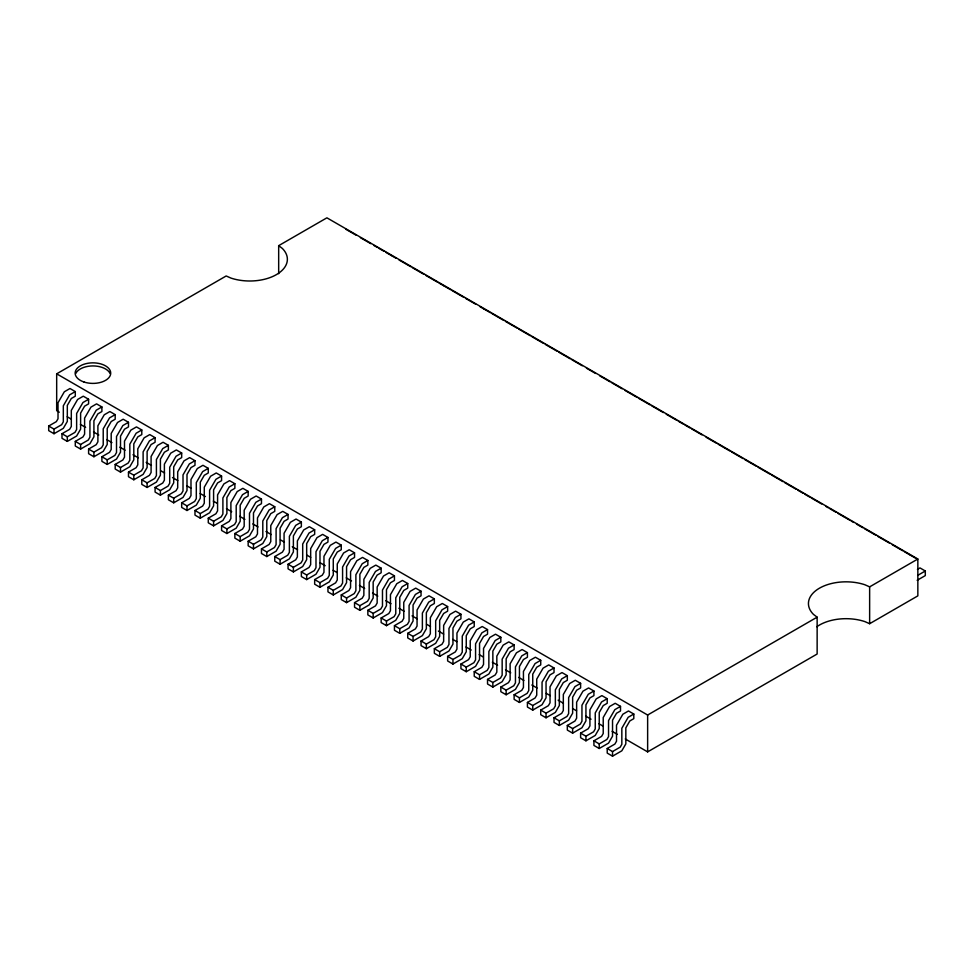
<?xml version="1.0" encoding="UTF-8"?>
<svg xmlns="http://www.w3.org/2000/svg" width="974" height="974" viewBox="0 0 974 974"><rect width="100%" height="100%" fill="white"/><g stroke="black" fill="none" stroke-linecap="round" stroke-linejoin="round"><path stroke-width="1.46" d="M59.317 412.209L56.675 410.687L56.675 373.833L226.175 275.971L230.96 278.089A37.609 21.72 0 0 0 276.36 274.644A37.609 21.72 0 0 0 282.338 248.431L278.674 245.667L326.899 217.823L917.849 559.015L917.849 595.869L869.636 623.713L864.851 621.595A37.609 21.72 0 0 0 816.821 626.732M75.29 391.585L69.653 394.847L63.322 405.805L63.322 421.827L61.679 424.688L54.02 429.108L48.7 426.04L48.7 430.642L54.02 433.722L63.322 428.341L67.316 421.438L67.316 405.403L71.309 398.5L75.29 396.199L75.29 391.585L69.982 388.516L64.333 391.779L58.014 402.737L58.014 418.759L56.358 421.62L48.7 426.04M88.597 399.267L82.948 402.518L76.629 413.475L76.629 429.51L74.974 432.371L67.316 436.79L61.995 433.722L61.995 438.324L67.316 441.392L76.629 436.023L80.611 429.108L80.611 413.086L84.604 406.17L88.597 403.869L88.597 399.267L83.277 396.199L77.628 399.45L71.309 410.407L71.309 426.442L69.653 429.303L61.995 433.722M101.893 406.949L96.256 410.2L89.925 421.158L89.925 437.18L88.269 440.041L80.611 444.473L75.29 441.392L75.29 446.007L80.611 449.075L89.925 443.694L93.918 436.79L93.918 420.768L97.899 413.853L101.893 411.552L101.893 406.949L96.572 403.869L90.935 407.132L84.604 418.089L84.604 434.112L82.948 436.973L75.29 441.392M115.188 414.62L109.551 417.883L103.22 428.84L103.22 444.862L101.564 447.723L93.918 452.143L88.597 449.075L88.597 453.677L93.918 456.745L103.22 451.376L107.213 444.473L107.213 428.438L111.194 421.535L115.188 419.222L115.188 414.62L109.867 411.552L104.23 414.802L97.899 425.76L97.899 441.794L96.256 444.655L88.597 449.075M128.483 422.302L122.846 425.553L116.515 436.51L116.515 452.545L114.871 455.406L107.213 459.825L101.893 456.745L101.893 461.359L107.213 464.428L116.515 459.058L120.508 452.143L120.508 436.121L124.502 429.205L128.483 426.904L128.483 422.302L123.174 419.222L117.525 422.485L111.194 433.442L111.194 449.464L109.551 452.326L101.893 456.745M141.79 429.972L136.141 433.235L129.822 444.193L129.822 460.215L128.166 463.076L120.508 467.496L115.188 464.428L115.188 469.03L120.508 472.11L129.822 466.729L133.803 459.825L133.803 443.791L137.797 436.888L141.79 434.587L141.79 429.972L136.47 426.904L130.82 430.167L124.502 441.125L124.502 457.147L122.846 460.008L115.188 464.428M155.085 437.655L149.436 440.905L143.117 451.863L143.117 467.897L141.461 470.759L133.803 475.178L128.483 472.11L128.483 476.712L133.803 479.78L143.117 474.411L147.111 467.496L147.111 451.473L151.092 444.558L155.085 442.257L155.085 437.655L149.765 434.587L144.128 437.837L137.797 448.795L137.797 464.829L136.141 467.69L128.483 472.11M168.38 445.325L162.743 448.588L156.412 459.545L156.412 475.568L154.756 478.429L147.111 482.848L141.79 479.78L141.79 484.395L147.111 487.463L156.412 482.081L160.406 475.178L160.406 459.156L164.387 452.24L168.38 449.939L168.38 445.325L163.06 442.257L157.423 445.52L151.092 456.477L151.092 472.5L149.436 475.361L141.79 479.78M181.675 453.007L176.038 456.27L169.707 467.228L169.707 483.25L168.064 486.111L160.406 490.531L155.085 487.463L155.085 492.065L160.406 495.133L169.707 489.764L173.701 482.848L173.701 466.826L177.694 459.923L181.675 457.61L181.675 453.007L176.355 449.939L170.718 453.19L164.387 464.148L164.387 480.182L162.743 483.043L155.085 487.463M194.983 460.69L189.333 463.941L183.015 474.898L183.015 490.933L181.359 493.794L173.701 498.213L168.38 495.133L168.38 499.747L173.701 502.815L183.015 497.446L186.996 490.531L186.996 474.508L190.989 467.593L194.983 465.292L194.983 460.69L189.662 457.61L184.013 460.872L177.694 471.83L177.694 487.852L176.038 490.713L168.38 495.133M208.278 468.36L202.629 471.623L196.31 482.58L196.31 498.603L194.654 501.464L186.996 505.883L181.675 502.815L181.675 507.417L186.996 510.498L196.31 505.116L200.291 498.213L200.291 482.179L204.284 475.275L208.278 472.974L208.278 468.36L202.957 465.292L197.32 468.555L190.989 479.512L190.989 495.535L189.333 498.396L181.675 502.815M221.573 476.043L215.936 479.293L209.605 490.251L209.605 506.285L207.949 509.146L200.291 513.566L194.983 510.498L194.983 515.1L200.291 518.168L209.605 512.799L213.598 505.883L213.598 489.861L217.579 482.946L221.573 480.645L221.573 476.043L216.252 472.974L210.615 476.225L204.284 487.183L204.284 503.205L202.629 506.078L194.983 510.498M234.868 483.713L229.231 486.976L222.9 497.933L222.9 513.955L221.256 516.817L213.598 521.236L208.278 518.168L208.278 522.782L213.598 525.85L222.9 520.469L226.893 513.566L226.893 497.544L230.887 490.628L234.868 488.327L234.868 483.713L229.547 480.645L223.91 483.908L217.579 494.865L217.579 510.887L215.936 513.748L208.278 518.168M248.163 491.395L242.526 494.658L236.195 505.616L236.195 521.638L234.551 524.499L226.893 528.919L221.573 525.85L221.573 530.453L226.893 533.521L236.195 528.152L240.188 521.236L240.188 505.214L244.182 498.311L248.163 495.997L248.163 491.395L242.855 488.327L237.206 491.578L230.887 502.535L230.887 518.57L229.231 521.431L221.573 525.85M261.47 499.078L255.821 502.328L249.502 513.286L249.502 529.32L247.846 532.181L240.188 536.601L234.868 533.521L234.868 538.135L240.188 541.203L249.502 535.834L253.483 528.919L253.483 512.896L257.477 505.981L261.47 503.68L261.47 499.078L256.15 495.997L250.501 499.26L244.182 510.218L244.182 526.24L242.526 529.101L234.868 533.521M274.765 506.748L269.128 510.011L262.797 520.968L262.797 536.991L261.142 539.852L253.483 544.271L248.163 541.203L248.163 545.805L253.483 548.886L262.797 543.504L266.791 536.601L266.791 520.566L270.772 513.663L274.765 511.362L274.765 506.748L269.445 503.68L263.808 506.943L257.477 517.9L257.477 533.922L255.821 536.784L248.163 541.203M288.06 514.43L282.423 517.681L276.092 528.639L276.092 544.673L274.437 547.534L266.791 551.954L261.47 548.886L261.47 553.488L266.791 556.556L276.092 551.187L280.086 544.271L280.086 528.249L284.079 521.333L288.06 519.032L288.06 514.43L282.74 511.362L277.103 514.613L270.772 525.57L270.772 541.593L269.128 544.466L261.47 548.886M301.356 522.101L295.719 525.363L289.388 536.321L289.388 552.343L287.744 555.204L280.086 559.624L274.765 556.556L274.765 561.17L280.086 564.238L289.388 558.857L293.381 551.954L293.381 535.931L297.374 529.016L301.356 526.715L301.356 522.101L296.047 519.032L290.398 522.295L284.079 533.253L284.079 549.275L282.423 552.136L274.765 556.556M314.663 529.783L309.014 533.046L302.695 544.003L302.695 560.026L301.039 562.887L293.381 567.306L288.06 564.238L288.06 568.84L293.381 571.908L302.695 566.539L306.676 559.624L306.676 543.602L310.669 536.698L314.663 534.385L314.663 529.783L309.342 526.715L303.693 529.966L297.374 540.923L297.374 556.958L295.719 559.819L288.06 564.238M327.958 537.465L322.309 540.716L315.99 551.674L315.99 567.696L314.334 570.569L306.676 574.989L301.356 571.908L301.356 576.523L306.676 579.591L315.99 574.222L319.983 567.306L319.983 551.284L323.965 544.369L327.958 542.068L327.958 537.465L322.637 534.385L317 537.648L310.669 548.606L310.669 564.628L309.014 567.489L301.356 571.908M341.253 545.136L335.616 548.399L329.285 559.356L329.285 575.378L327.629 578.239L319.983 582.659L314.663 579.591L314.663 584.193L319.983 587.273L329.285 581.892L333.278 574.989L333.278 558.954L337.26 552.051L341.253 549.75L341.253 545.136L335.933 542.068L330.296 545.33L323.965 556.288L323.965 572.31L322.309 575.171L314.663 579.591M354.548 552.818L348.911 556.069L342.58 567.026L342.58 583.061L340.937 585.922L333.278 590.341L327.958 587.273L327.958 591.875L333.278 594.944L342.58 589.574L346.574 582.659L346.574 566.637L350.567 559.721L354.548 557.42L354.548 552.818L349.228 549.75L343.591 553.001L337.26 563.958L337.26 579.98L335.616 582.854L327.958 587.273M367.855 560.488L362.206 563.751L355.887 574.709L355.887 590.731L354.232 593.592L346.574 598.012L341.253 594.944L341.253 599.558L346.574 602.626L355.887 597.245L359.869 590.341L359.869 574.307L363.862 567.404L367.855 565.103L367.855 560.488L362.535 557.42L356.886 560.683L350.567 571.641L350.567 587.663L348.911 590.524L341.253 594.944M381.151 568.171L375.501 571.434L369.183 582.391L369.183 598.413L367.527 601.275L359.869 605.694L354.548 602.626L354.548 607.228L359.869 610.296L369.183 604.927L373.164 598.012L373.164 581.989L377.157 575.086L381.151 572.773L381.151 568.171L375.83 565.103L370.193 568.353L363.862 579.311L363.862 595.345L362.206 598.206L354.548 602.626M394.446 575.853L388.809 579.104L382.478 590.061L382.478 606.084L380.822 608.957L373.164 613.377L367.855 610.296L367.855 614.911L373.164 617.979L382.478 612.609L386.471 605.694L386.471 589.672L390.452 582.756L394.446 580.455L394.446 575.853L389.125 572.773L383.488 576.036L377.157 586.993L377.157 603.016L375.501 605.877L367.855 610.296M407.741 583.523L402.104 586.786L395.773 597.744L395.773 613.766L394.129 616.627L386.471 621.047L381.151 617.979L381.151 622.581L386.471 625.661L395.773 620.28L399.766 613.377L399.766 597.342L403.76 590.439L407.741 588.138L407.741 583.523L402.42 580.455L396.783 583.706L390.452 594.664L390.452 610.698L388.809 613.559L381.151 617.979M421.048 591.206L415.399 594.457L409.08 605.414L409.08 621.449L407.424 624.31L399.766 628.729L394.446 625.661L394.446 630.263L399.766 633.331L409.08 627.962L413.061 621.047L413.061 605.024L417.055 598.109L421.048 595.808L421.048 591.206L415.728 588.138L410.078 591.388L403.76 602.346L403.76 618.368L402.104 621.242L394.446 625.661M434.343 598.876L428.694 602.139L422.375 613.096L422.375 629.119L420.719 631.98L413.061 636.399L407.741 633.331L407.741 637.946L413.061 641.014L422.375 635.632L426.356 628.729L426.356 612.695L430.35 605.791L434.343 603.49L434.343 598.876L429.023 595.808L423.373 599.071L417.055 610.028L417.055 626.051L415.399 628.912L407.741 633.331M447.638 606.558L442.001 609.821L435.67 620.779L435.67 636.801L434.014 639.662L426.356 644.082L421.048 641.014L421.048 645.616L426.356 648.684L435.67 643.315L439.664 636.399L439.664 620.377L443.645 613.474L447.638 611.161L447.638 606.558L442.318 603.49L436.681 606.741L430.35 617.699L430.35 633.733L428.694 636.594L421.048 641.014M460.933 614.241L455.296 617.492L448.965 628.449L448.965 644.471L447.309 647.345L439.664 651.764L434.343 648.684L434.343 653.298L439.664 656.366L448.965 650.997L452.959 644.082L452.959 628.06L456.952 621.144L460.933 618.843L460.933 614.241L455.613 611.161L449.976 614.424L443.645 625.381L443.645 641.403L442.001 644.264L434.343 648.684M474.228 621.911L468.591 625.174L462.26 636.132L462.26 652.154L460.617 655.015L452.959 659.435L447.638 656.366L447.638 660.969L452.959 664.049L462.26 658.668L466.254 651.764L466.254 635.73L470.247 628.827L474.228 626.526L474.228 621.911L468.92 618.843L463.271 622.094L456.952 633.051L456.952 649.086L455.296 651.947L447.638 656.366M487.536 629.594L481.887 632.844L475.568 643.802L475.568 659.836L473.912 662.697L466.254 667.117L460.933 664.049L460.933 668.651L466.254 671.719L475.568 666.35L479.549 659.435L479.549 643.412L483.542 636.497L487.536 634.196L487.536 629.594L482.215 626.526L476.566 629.776L470.247 640.734L470.247 656.756L468.591 659.617L460.933 664.049M500.831 637.264L495.194 640.527L488.863 651.484L488.863 667.507L487.207 670.368L479.549 674.787L474.228 671.719L474.228 676.321L479.549 679.402L488.863 674.02L492.856 667.117L492.856 651.082L496.837 644.179L500.831 641.878L500.831 637.264L495.51 634.196L489.873 637.459L483.542 648.416L483.542 664.438L481.887 667.3L474.228 671.719M514.126 644.946L508.489 648.197L502.158 659.154L502.158 675.189L500.502 678.05L492.856 682.47L487.536 679.402L487.536 684.004L492.856 687.072L502.158 681.703L506.151 674.787L506.151 658.765L510.132 651.85L514.126 649.548L514.126 644.946L508.805 641.878L503.168 645.129L496.837 656.086L496.837 672.121L495.194 674.982L487.536 679.402M527.421 652.629L521.784 655.879L515.453 666.837L515.453 682.859L513.809 685.733L506.151 690.152L500.831 687.072L500.831 691.686L506.151 694.754L515.453 689.385L519.446 682.47L519.446 666.447L523.44 659.532L527.421 657.231L527.421 652.629L522.101 649.548L516.463 652.811L510.132 663.769L510.132 679.791L508.489 682.652L500.831 687.072M540.728 660.299L535.079 663.562L528.76 674.519L528.76 690.542L527.104 693.403L519.446 697.822L514.126 694.754L514.126 699.356L519.446 702.437L528.76 697.055L532.741 690.152L532.741 674.118L536.735 667.214L540.728 664.913L540.728 660.299L535.408 657.231L529.759 660.482L523.44 671.439L523.44 687.474L521.784 690.335L514.126 694.754M554.023 667.981L548.374 671.232L542.055 682.19L542.055 698.224L540.4 701.085L532.741 705.505L527.421 702.437L527.421 707.039L532.741 710.107L542.055 704.738L546.049 697.822L546.049 681.8L550.03 674.885L554.023 672.584L554.023 667.981L548.703 664.901L543.066 668.164L536.735 679.121L536.735 695.144L535.079 698.005L527.421 702.437M567.318 675.652L561.681 678.915L555.35 689.872L555.35 705.894L553.695 708.755L546.049 713.175L540.728 710.107L540.728 714.709L546.049 717.789L555.35 712.408L559.344 705.505L559.344 689.47L563.325 682.567L567.318 680.266L567.318 675.652L561.998 672.584L556.361 675.846L550.03 686.804L550.03 702.826L548.374 705.687L540.728 710.107M580.614 683.334L574.977 686.585L568.646 697.542L568.646 713.577L567.002 716.438L559.344 720.857L554.023 717.789L554.023 722.391L559.344 725.46L568.646 720.09L572.639 713.175L572.639 697.153L576.632 690.237L580.614 687.936L580.614 683.334L575.293 680.266L569.656 683.517L563.325 694.474L563.325 710.509L561.681 713.37L554.023 717.789M593.921 691.016L588.272 694.267L581.953 705.225L581.953 721.247L580.297 724.108L572.639 728.54L567.318 725.46L567.318 730.074L572.639 733.142L581.953 727.761L585.934 720.857L585.934 704.835L589.927 697.92L593.921 695.619L593.921 691.016L588.6 687.936L582.951 691.199L576.632 702.157L576.632 718.179L574.977 721.04L567.318 725.46M607.216 698.687L601.567 701.95L595.248 712.907L595.248 728.929L593.592 731.791L585.934 736.21L580.614 733.142L580.614 737.744L585.934 740.812L595.248 735.443L599.229 728.54L599.229 712.505L603.223 705.602L607.216 703.289L607.216 698.687L601.895 695.619L596.246 698.869L589.927 709.827L589.927 725.861L588.272 728.722L580.614 733.142M620.511 706.369L614.874 709.62L608.543 720.577L608.543 736.612L606.887 739.473L599.229 743.893L593.921 740.812L593.921 745.427L599.229 748.495L608.543 743.125L612.536 736.21L612.536 720.188L616.518 713.272L620.511 710.971L620.511 706.369L615.191 703.289L609.554 706.552L603.223 717.509L603.223 733.532L601.567 736.393L593.921 740.812M633.806 714.039L628.169 717.302L621.838 728.26L621.838 744.282L620.194 747.143L612.536 751.563L607.216 748.495L607.216 753.097L612.536 756.177L621.838 750.796L625.832 743.893L625.832 727.858L629.825 720.955L633.806 718.654L633.806 714.039L628.486 710.971L622.849 714.234L616.518 725.192L616.518 741.214L614.874 744.075L607.216 748.495M56.675 373.833L647.637 715.026L817.137 617.163L813.473 614.399A37.609 21.72 0 0 1 819.451 588.186A37.609 21.72 0 0 1 864.851 584.741L869.636 586.859L917.849 559.015M917.423 569.4L919.98 567.915L925.3 570.995L925.3 575.597L917.155 580.297M917.642 575.415L925.3 570.995M625.259 738.962L647.637 751.879L817.137 654.017L817.137 617.163M345.831 229.255L356.216 235.245M360.392 237.656L370.777 243.658M373.699 245.338L377.486 247.53M379.008 248.407L384.073 251.329M385.728 252.29L392.047 255.943M392.315 256.089L396.101 258.28M399.023 259.961L410.675 266.681M412.319 267.643L423.97 274.364M425.626 275.313L437.265 282.046M438.921 282.996L443.974 285.918M444.241 286.064L450.56 289.716M452.216 290.678L463.868 297.399M465.511 298.348L475.896 304.338M480.072 306.761L483.871 308.953M484.127 309.099L490.458 312.751M492.113 313.701L498.432 317.354M498.7 317.512L503.753 320.434M505.409 321.383L517.048 328.104M518.704 329.066L530.355 335.787M531.999 336.736L543.65 343.457M545.306 344.419L556.945 351.139M558.601 352.089L563.666 355.011M563.922 355.169L570.24 358.822M571.896 359.771L582.282 365.761M586.458 368.184L595.577 373.444M599.753 375.854L603.551 378.046M603.807 378.192L610.138 381.845M611.794 382.806L618.113 386.459M618.38 386.605L622.167 388.796M625.089 390.477L636.74 397.209M638.384 398.159L650.035 404.88M651.691 405.841L663.331 412.562M666.253 414.242L676.626 420.232M678.281 421.194L683.346 424.116M684.868 424.993L689.921 427.915M691.577 428.864L701.962 434.867M706.138 437.277L716.523 443.267M718.179 444.229L724.498 447.882M724.753 448.028L729.818 450.95M731.474 451.899L743.113 458.62M744.769 459.582L756.421 466.303M758.064 467.252L769.716 473.985M771.371 474.935L783.011 481.655M784.667 482.605L789.731 485.527M789.987 485.685L796.306 489.338M797.962 490.287L803.026 493.209M804.548 494.086L809.613 497.008M811.257 497.97L821.642 503.96M825.818 506.37L828.35 507.831M829.872 508.72L836.203 512.373M837.859 513.322L844.178 516.975M844.446 517.121L849.498 520.043M851.154 520.993L853.687 522.454M856.475 524.073L862.806 527.725M864.449 528.675L876.101 535.396M877.744 536.357L889.396 543.078M892.318 544.758L902.691 550.748M904.347 551.71L909.412 554.632M909.667 554.778L915.986 558.431M67.206 416.762L71.151 419.039M80.367 424.36L85.639 427.403M93.528 431.957L98.8 435.001M106.69 439.566L111.961 442.598M119.851 447.163L125.122 450.195M133.012 454.761L138.284 457.804M146.173 462.358L151.445 465.402M160.661 470.722L164.606 472.999M172.508 477.552L177.767 480.596M186.984 485.916L190.928 488.193M200.145 493.514L205.404 496.557M213.306 501.111L217.251 503.388M226.467 508.708L231.727 511.752M239.628 516.305L244.888 519.349M252.79 523.915L258.049 526.946M265.951 531.512L271.21 534.543M280.427 539.864L284.371 542.141M292.273 546.706L297.533 549.75M306.749 555.058L310.694 557.347M319.91 562.668L325.182 565.699M333.071 570.265L337.028 572.542M346.233 577.862L351.504 580.906M359.394 585.459L364.666 588.503M372.555 593.056L377.827 596.1M385.716 600.654L390.988 603.697M398.877 608.251L404.149 611.295M412.051 615.86L417.31 618.892M426.527 624.212L430.471 626.489M438.373 631.055L443.633 634.086M452.849 639.407L456.794 641.696M466.01 647.004L471.27 650.048M479.171 654.613L483.116 656.89M492.333 662.21L497.592 665.242M505.494 669.808L510.753 672.851M518.655 677.405L523.915 680.449M531.816 685.002L537.076 688.046M546.292 693.366L550.237 695.643M558.139 700.196L563.398 703.24M572.615 708.561L576.571 710.837M585.776 716.158L591.048 719.202M598.937 723.755L602.894 726.032M612.098 731.352L617.37 734.396M869.636 586.859L869.636 623.713M647.637 715.026L647.637 751.879M612.536 751.563L612.536 756.177M599.229 743.893L599.229 748.495M585.934 736.21L585.934 740.812M572.639 728.54L572.639 733.142M559.344 720.857L559.344 725.46M546.049 713.175L546.049 717.789M532.741 705.505L532.741 710.107M519.446 697.822L519.446 702.437M506.151 690.152L506.151 694.754M492.856 682.47L492.856 687.072M479.549 674.787L479.549 679.402M466.254 667.117L466.254 671.719M452.959 659.435L452.959 664.049M439.664 651.764L439.664 656.366M426.356 644.082L426.356 648.684M413.061 636.399L413.061 641.014M399.766 628.729L399.766 633.331M386.471 621.047L386.471 625.661M373.164 613.377L373.164 617.979M359.869 605.694L359.869 610.296M346.574 598.012L346.574 602.626M333.278 590.341L333.278 594.944M319.983 582.659L319.983 587.273M306.676 574.989L306.676 579.591M293.381 567.306L293.381 571.908M280.086 559.624L280.086 564.238M278.674 245.667L278.674 273.682M266.791 551.954L266.791 556.556M253.483 544.271L253.483 548.886M240.188 536.601L240.188 541.203M226.893 528.919L226.893 533.521M213.598 521.236L213.598 525.85M200.291 513.566L200.291 518.168M186.996 505.883L186.996 510.498M173.701 498.213L173.701 502.815M160.406 490.531L160.406 495.133M147.111 482.848L147.111 487.463M133.803 475.178L133.803 479.78M120.508 467.496L120.508 472.11M107.213 459.825L107.213 464.428M93.918 452.143L93.918 456.745M80.611 444.473L80.611 449.075M67.316 436.79L67.316 441.392M54.02 429.108L54.02 433.722M75.753 373.517A17.788 10.276 0 0 1 92.968 365.932A17.788 10.276 0 0 1 110.123 373.566M84.008 382.015A17.788 10.276 0 0 0 110.719 373.152A17.788 10.276 0 0 0 84.068 364.215A17.788 10.276 0 0 0 84.008 382.015"/></g></svg>
